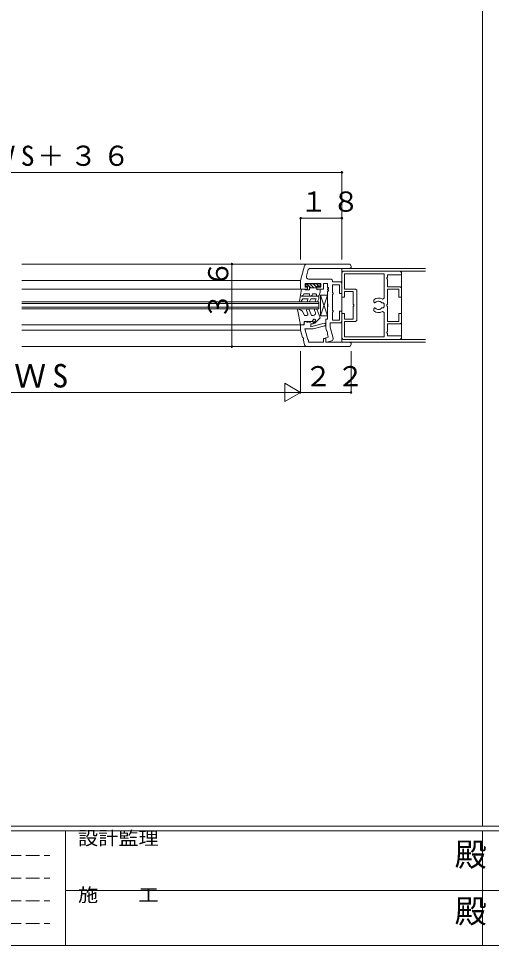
# Model space of a CAD drawing. Units: millimetres, scale not verified. Extents: x -594 to 539, y -420 to 386.
# Drawn here: x -242.6 to -36, y -420 to -15.7 of the extents above; entities that cross this region are included whole.
import ezdxf
from ezdxf.enums import TextEntityAlignment as Align

# ---------------------------------------------------------------- set-up
doc = ezdxf.new("R2010")
doc.units = ezdxf.units.MM
doc.header["$LTSCALE"] = 2
doc.linetypes.add('DASHED3', pattern=[4, 3, -1])
for name, color, linetype, lineweight in [('0-1_YKK_ZWAK', 7, 'Continuous', 9), ('0-4_YKK_11', 7, 'Continuous', 9), ('0-5_YKK_12', 2, 'Continuous', 9), ('0-6_YKK_13', 4, 'Continuous', 9), ('0-7_YKK_D', 6, 'Continuous', 9)]:
    doc.layers.add(name, color=color, linetype=linetype, lineweight=lineweight)
doc.styles.add('ＭＳ ゴシック', font='')
doc.styles.get('ＭＳ ゴシック').set_extended_font_data('MS Gothic')

msp = doc.modelspace()

# ---------------------------------------------------------------- linework, layer by layer
at = {"layer": '0-1_YKK_ZWAK'}
for p, q in [((-40, 382), (-40, -368)), ((510, -368), (-590, -368)), ((456, -370), (-590, -370)), ((-222, -370), (-222, -420)), ((-40, -370), (-40, -420)), ((-222, -395.999), (-38, -395.999)), ((-38, -395.999), (146, -395.999)), ((-590, -420), (456, -420))]:
    msp.add_line(p, q, dxfattribs=at)
at = {"layer": '0-1_YKK_ZWAK', "linetype": 'DASHED3'}
for p, q in [((-583.431, -380.732), (-228.87, -380.732)), ((-583.431, -390.63), (-228.87, -390.63)), ((-583.431, -400.528), (-228.87, -400.528)), ((-583.431, -410.426), (-228.87, -410.426))]:
    msp.add_line(p, q, dxfattribs=at)
at = {"layer": '0-4_YKK_11'}
for p, q in [((-119.375, -130.017), (-117.644, -123.558)), ((-116.049, -125.137), (-116.845, -128.108)), ((-116.678, -122.817), (-98.375, -122.817)), ((-115.566, -124.767), (-116.049, -125.137)), ((-97.875, -124.767), (-115.566, -124.767)), ((-97.375, -124.267), (-97.875, -124.767)), ((-97.375, -123.817), (-97.375, -124.267)), ((-115.879, -129.367), (-106.425, -129.367)), ((-101.375, -126.465), (-100.875, -125.965)), ((-101.375, -137.315), (-101.375, -126.465)), ((-100.875, -125.965), (-75.875, -125.965)), ((-82.875, -127.065), (-100.275, -127.065)), ((-82.875, -137.703), (-82.875, -127.065)), ((-81.375, -128.665), (-81.675, -128.665)), ((-75.375, -127.465), (-81.375, -127.465)), ((-81.375, -127.465), (-81.375, -128.665)), ((-81.375, -129.265), (-81.375, -132.715)), ((-75.875, -125.965), (-75.375, -126.465)), ((-75.375, -126.465), (-75.375, -127.465)), ((-119.375, -133.817), (-119.375, -130.017)), ((-110.575, -131.317), (-117.375, -131.317)), ((-117.375, -131.317), (-117.375, -132.817)), ((-117.375, -132.817), (-116.375, -132.817)), ((-116.375, -132.817), (-116.375, -133.817)), ((-112.375, -132.817), (-110.575, -132.817)), ((-112.375, -133.817), (-112.375, -132.817)), ((-110.575, -132.817), (-110.575, -131.317)), ((-109.375, -131.317), (-109.375, -133.817)), ((-107.575, -131.317), (-109.375, -131.317)), ((-107.575, -133.017), (-107.575, -131.317)), ((-107.275, -133.017), (-107.575, -133.017)), ((-107.275, -133.617), (-107.275, -133.017)), ((-105.457, -130.617), (-101.875, -130.617)), ((-102.375, -131.817), (-105.425, -131.817)), ((-105.425, -131.817), (-105.425, -135.317)), ((-102.375, -135.717), (-102.375, -131.817)), ((-101.875, -130.617), (-101.375, -131.117)), ((-101.375, -131.117), (-101.375, -135.717)), ((-81.375, -132.715), (-75.875, -132.715)), ((-75.875, -132.715), (-75.375, -133.215)), ((-116.375, -133.817), (-119.375, -133.817)), ((-109.375, -133.817), (-112.375, -133.817)), ((-107.575, -133.617), (-107.275, -133.617)), ((-107.575, -134.017), (-107.575, -133.617)), ((-107.275, -134.017), (-107.575, -134.017)), ((-107.575, -140.146), (-107.575, -134.617)), ((-107.575, -134.617), (-107.275, -134.617)), ((-107.275, -134.617), (-107.275, -134.017)), ((-105.425, -135.317), (-105.125, -135.317)), ((-105.125, -135.917), (-105.425, -135.917)), ((-105.425, -135.917), (-105.425, -143.117)), ((-105.125, -135.317), (-105.125, -135.917)), ((-101.375, -135.717), (-102.375, -135.717)), ((-100.275, -137.315), (-101.375, -137.315)), ((-100.275, -134.815), (-100.275, -137.315)), ((-96.375, -134.815), (-100.275, -134.815)), ((-96.375, -140.515), (-96.375, -134.815)), ((-95.375, -133.715), (-94.875, -134.215)), ((-94.875, -134.215), (-94.875, -147.415)), ((-76.475, -133.815), (-81.375, -133.815)), ((-81.375, -133.815), (-81.375, -140.515)), ((-76.475, -137.315), (-76.475, -133.815)), ((-107.432, -140.338), (-107.575, -140.146)), ((-107.575, -141.488), (-107.432, -141.296)), ((-107.575, -146.817), (-107.575, -141.488)), ((-107.432, -141.296), (-107.432, -140.338)), ((-96.075, -140.515), (-96.375, -140.515)), ((-96.375, -141.115), (-96.075, -141.115)), ((-96.375, -146.815), (-96.375, -141.115)), ((-96.075, -141.115), (-96.075, -140.515)), ((-87.475, -139.265), (-87.475, -138.401)), ((-87.075, -139.665), (-87.475, -139.265)), ((-86.936, -139.665), (-87.075, -139.665)), ((-86.652, -139.547), (-86.936, -139.665)), ((-83.375, -139.665), (-83.99, -139.665)), ((-83.645, -138.123), (-82.875, -137.703)), ((-82.875, -140.165), (-83.375, -139.665)), ((-83.375, -141.965), (-82.875, -141.465)), ((-82.875, -141.465), (-82.875, -140.165)), ((-81.375, -140.515), (-81.675, -140.515)), ((-81.375, -141.115), (-81.375, -147.815)), ((-105.425, -143.117), (-105.125, -143.117)), ((-105.425, -143.717), (-105.425, -147.217)), ((-105.125, -143.717), (-105.425, -143.717)), ((-105.125, -143.117), (-105.125, -143.717)), ((-102.375, -143.317), (-101.375, -143.317)), ((-102.375, -147.217), (-102.375, -143.317)), ((-101.375, -143.317), (-101.375, -147.917)), ((-101.375, -155.165), (-101.375, -144.315)), ((-101.375, -144.315), (-100.275, -144.315)), ((-100.275, -144.315), (-100.275, -146.815)), ((-87.475, -142.365), (-87.075, -141.965)), ((-87.475, -143.23), (-87.475, -142.365)), ((-87.075, -141.965), (-86.936, -141.965)), ((-86.936, -141.965), (-86.652, -142.084)), ((-83.99, -141.965), (-83.375, -141.965)), ((-82.875, -143.928), (-83.645, -143.508)), ((-82.875, -154.565), (-82.875, -143.928)), ((-76.475, -144.315), (-75.375, -144.315)), ((-76.475, -147.815), (-76.475, -144.315)), ((-75.375, -144.315), (-75.375, -148.415)), ((-119.375, -149.314), (-119.375, -151.614)), ((-117.875, -149.314), (-119.375, -149.314)), ((-117.375, -147.814), (-117.875, -148.314)), ((-117.875, -148.314), (-117.875, -149.314)), ((-116.675, -147.814), (-117.375, -147.814)), ((-116.675, -148.114), (-116.675, -147.814)), ((-116.075, -148.114), (-116.675, -148.114)), ((-116.075, -147.814), (-116.075, -148.114)), ((-115.675, -147.814), (-116.075, -147.814)), ((-115.675, -148.114), (-115.675, -147.814)), ((-115.075, -148.114), (-115.675, -148.114)), ((-113.875, -147.814), (-115.075, -147.814)), ((-115.075, -147.814), (-115.075, -148.114)), ((-109.13, -148.6), (-114.875, -150.139)), ((-114.875, -150.139), (-114.875, -148.814)), ((-114.875, -148.814), (-113.875, -148.814)), ((-113.875, -148.814), (-113.875, -147.814)), ((-108.375, -146.817), (-107.575, -146.817)), ((-108.375, -150.617), (-108.375, -146.817)), ((-101.875, -148.417), (-106.425, -148.417)), ((-106.425, -148.417), (-106.425, -150.36)), ((-105.425, -147.217), (-102.375, -147.217)), ((-101.375, -147.917), (-101.875, -148.417)), ((-100.275, -146.815), (-96.375, -146.815)), ((-95.375, -147.915), (-100.275, -147.915)), ((-100.275, -147.915), (-100.275, -154.565)), ((-94.875, -147.415), (-95.375, -147.915)), ((-81.375, -147.815), (-76.475, -147.815)), ((-75.875, -148.915), (-81.375, -148.915)), ((-81.375, -148.915), (-81.375, -152.365)), ((-75.375, -148.415), (-75.875, -148.915)), ((-119.375, -151.614), (-118.495, -154.898)), ((-116.231, -155.814), (-117.49, -151.114)), ((-117.49, -151.114), (-113.875, -151.114)), ((-113.875, -151.114), (-108.82, -149.759)), ((-108.031, -151.901), (-108.375, -150.617)), ((-107.843, -152.049), (-108.031, -151.901)), ((-107.595, -152.975), (-107.843, -152.049)), ((-107.684, -153.197), (-107.595, -152.975)), ((-107.288, -154.674), (-107.684, -153.197)), ((-106.425, -150.36), (-105.158, -155.087)), ((-81.375, -152.365), (-81.675, -152.365)), ((-81.375, -152.965), (-81.375, -154.165)), ((-118.495, -154.898), (-118.205, -154.82)), ((-118.205, -154.82), (-118.05, -155.4)), ((-115.975, -155.814), (-116.231, -155.814)), ((-115.975, -156.864), (-115.975, -155.814)), ((-109.375, -156.864), (-115.975, -156.864)), ((-109.375, -155.314), (-109.375, -156.864)), ((-108.375, -155.314), (-109.375, -155.314)), ((-108.375, -154.965), (-107.288, -154.674)), ((-108.375, -156.817), (-108.375, -154.965)), ((-108.375, -156.864), (-108.375, -155.314)), ((-107.752, -156.817), (-108.375, -156.817)), ((-97.875, -156.864), (-108.375, -156.864)), ((-105.865, -156.311), (-107.752, -156.817)), ((-100.875, -155.665), (-101.375, -155.165)), ((-75.875, -155.665), (-100.875, -155.665)), ((-100.275, -154.565), (-82.875, -154.565)), ((-97.375, -157.364), (-97.875, -156.864)), ((-97.375, -157.814), (-97.375, -157.364)), ((-81.375, -154.165), (-75.375, -154.165)), ((-116.678, -158.814), (-98.375, -158.814))]:
    msp.add_line(p, q, dxfattribs=at)
for points in [[(-100.275, -127.065), (-100.275, -133.715), (-95.375, -133.715)], [(-81.675, -128.665), (-81.675, -129.265), (-81.375, -129.265)], [(-75.375, -133.215), (-75.375, -137.315), (-76.475, -137.315)], [(-81.675, -140.515), (-81.675, -141.115), (-81.375, -141.115)], [(-81.675, -152.365), (-81.675, -152.965), (-81.375, -152.965)], [(-118.05, -155.4), (-118.34, -155.477), (-117.644, -158.073)], [(-75.375, -154.165), (-75.375, -155.165), (-75.875, -155.665)]]:
    msp.add_lwpolyline(points, dxfattribs=at)
for centre, radius, start, end in [((-116.678, -123.817), 1, 90, 165), ((-98.375, -123.817), 1, 0, 90), ((-115.879, -128.367), 1, 164.99998, 270), ((-106.425, -130.367), 1, 345.52248, 90), ((-85.375, -140.815), 3.2, 57.27956, 131.0145), ((-85.375, -140.815), 1.8, 39.70901, 135.20715), ((-85.375, -140.815), 3.2, 228.98549, 302.72043), ((-85.375, -140.815), 1.8, 224.79283, 320.29097), ((-108.975, -149.18), 0.6, 284.99965, 104.99965), ((-106.124, -155.345), 1, 285, 14.99998), ((-116.678, -157.814), 1, 194.99998, 270), ((-98.375, -157.814), 1, 270, 0)]:
    msp.add_arc(centre, radius, start, end, dxfattribs=at)
at = {"layer": '0-5_YKK_12'}
for p, q in [((-241.093, -122.817), (-116.696, -122.817)), ((-101.375, -124.812), (-101.375, -156.812)), ((-64.859, -124.812), (-101.375, -124.812)), ((-64.859, -125.965), (-100.335, -125.965)), ((-75.375, -125.812), (-75.375, -155.812)), ((-119.375, -130.017), (-241.093, -130.017)), ((-241.093, -133.817), (-119.375, -133.817)), ((-241.093, -139.317), (-111.375, -139.317)), ((-241.093, -140.017), (-111.375, -140.017)), ((-111.375, -139.317), (-111.375, -142.317)), ((-241.093, -141.617), (-111.375, -141.617)), ((-241.093, -142.317), (-111.375, -142.317)), ((-241.093, -149.314), (-119.375, -149.314)), ((-119.375, -151.614), (-241.093, -151.613)), ((-64.859, -156.812), (-101.375, -156.812)), ((-64.859, -155.665), (-100.335, -155.665)), ((-241.093, -158.814), (-114.178, -158.814))]:
    msp.add_line(p, q, dxfattribs=at)
at = {"layer": '0-6_YKK_13'}
for p, q in [((-117.075, -131.417), (-110.875, -131.417)), ((-117.075, -132.517), (-117.075, -131.417)), ((-117.075, -132.517), (-115.575, -132.517)), ((-116.761, -131.417), (-115.661, -132.517)), ((-115.575, -132.517), (-115.575, -134.117)), ((-115.575, -132.603), (-114.961, -133.217)), ((-115.575, -133.217), (-112.375, -133.217)), ((-115.347, -131.417), (-113.547, -133.217)), ((-113.932, -131.417), (-112.375, -132.974)), ((-112.518, -131.417), (-111.418, -132.517)), ((-112.375, -132.517), (-110.875, -132.517)), ((-112.375, -132.517), (-112.375, -134.117)), ((-111.104, -131.417), (-110.875, -131.646)), ((-110.875, -131.417), (-110.875, -132.517)), ((-118.975, -133.817), (-119.882, -138.965)), ((-119.084, -136.817), (-118.286, -136.356)), ((-119.084, -136.817), (-111.475, -136.817)), ((-118.975, -133.817), (-117.975, -133.817)), ((-118.286, -136.356), (-117.975, -135.817)), ((-117.975, -133.817), (-117.455, -134.117)), ((-117.975, -135.817), (-115.468, -135.817)), ((-117.455, -134.117), (-115.575, -134.117)), ((-115.539, -136.012), (-115.468, -135.817)), ((-114.411, -136.422), (-114.191, -135.817)), ((-114.191, -135.817), (-112.79, -135.817)), ((-111.855, -133.817), (-112.375, -134.117)), ((-111.855, -133.817), (-110.875, -133.817)), ((-111.475, -136.817), (-111.475, -138.017)), ((-111.332, -136.422), (-110.875, -135.117)), ((-110.875, -133.817), (-110.875, -135.117)), ((-110.775, -136.317), (-107.575, -136.317)), ((-110.775, -136.317), (-107.575, -145.317)), ((-110.775, -145.317), (-110.775, -136.317)), ((-119.363, -139.216), (-118.675, -138.441)), ((-118.43, -138.017), (-118.675, -138.441)), ((-118.43, -138.017), (-116.03, -138.017)), ((-116.03, -138.017), (-116.347, -138.567)), ((-115.481, -139.067), (-114.875, -138.017)), ((-114.875, -138.017), (-112.63, -138.017)), ((-112.947, -138.567), (-112.63, -138.017)), ((-112.081, -139.067), (-111.475, -138.017)), ((-119.375, -149.314), (-120.708, -142.676)), ((-118.598, -143.319), (-120.264, -142.357)), ((-118.598, -143.319), (-117.681, -145.214)), ((-116.666, -145.214), (-117.675, -145.214)), ((-116.76, -143.119), (-116.196, -144.543)), ((-115.632, -142.708), (-114.675, -145.214)), ((-113.895, -145.214), (-114.675, -145.214)), ((-113.274, -143.119), (-112.955, -143.872)), ((-112.147, -142.708), (-110.875, -146.227)), ((-107.575, -145.317), (-110.775, -145.317)), ((-118.575, -149.314), (-119.375, -149.314)), ((-117.875, -148.613), (-117.875, -147.813)), ((-114.375, -147.814), (-117.875, -147.814)), ((-114.375, -147.814), (-113.775, -147.013)), ((-113.021, -147.667), (-113.541, -148.186)), ((-113.187, -148.54), (-110.875, -146.227))]:
    msp.add_line(p, q, dxfattribs=at)
msp.add_lwpolyline([(-110.775, -145.317), (-107.575, -136.317), (-107.575, -145.317)], dxfattribs=at)
for centre, radius, start, end in [((-114.975, -136.217), 0.6, 159.9966, 340.00319), ((-112.79, -136.117), 0.3, 353.62636, 90), ((-111.896, -136.217), 0.6, 173.61829, 339.99796), ((-119.587, -139.017), 0.3, 170.0027, 318.40822), ((-115.914, -138.817), 0.5, 150.0038, 330.00682), ((-112.514, -138.817), 0.5, 149.98981, 330.00682), ((-120.414, -142.617), 0.3, 60, 191.3542), ((-116.196, -142.914), 0.6, 20.00066, 200.00015), ((-116.666, -144.714), 0.5, 270, 20.00117), ((-113.895, -144.214), 1, 270, 20.00133), ((-112.711, -142.914), 0.6, 20.00153, 200.00114), ((-118.575, -148.613), 0.7, 270, 0), ((-113.375, -147.314), 0.5, 315.00247, 143.11751), ((-113.364, -148.363), 0.25, 134.97528, 315.00247)]:
    msp.add_arc(centre, radius, start, end, dxfattribs=at)
at = {"layer": '0-7_YKK_D'}
for p, q in [((-101.375, -82.817), (-383.811, -82.817)), ((-101.375, -117.167), (-101.375, -82.317)), ((-119.375, -120.817), (-119.375, -102.317)), ((-101.375, -102.817), (-119.375, -102.817)), ((-101.375, -120.817), (-101.375, -102.317)), ((-149.375, -122.817), (-149.375, -158.814)), ((-119.375, -160.814), (-119.375, -179.314)), ((-119.375, -160.814), (-119.375, -179.314)), ((-97.375, -160.814), (-97.375, -179.314)), ((-126.303, -174.814), (-126.303, -182.814)), ((-119.375, -178.814), (-126.303, -174.814)), ((-365.811, -178.814), (-119.375, -178.814)), ((-119.375, -178.814), (-126.303, -182.814)), ((-97.375, -178.814), (-119.375, -178.814))]:
    msp.add_line(p, q, dxfattribs=at)
for centre, start, end in [((-101.375, -82.817), 0, 180), ((-101.375, -82.817), 180, 0), ((-119.375, -102.817), 0, 180), ((-119.375, -102.817), 180, 0), ((-101.375, -102.817), 0, 180), ((-101.375, -102.817), 180, 0), ((-149.375, -122.817), 0, 180), ((-149.375, -122.817), 180, 0), ((-149.375, -158.814), 0, 180), ((-149.375, -158.814), 180, 0), ((-97.375, -178.814), 0, 180), ((-97.375, -178.814), 180, 0)]:
    msp.add_arc(centre, 0.375, start, end, dxfattribs=at)

# ---------------------------------------------------------------- texts
at = {"layer": '0-1_YKK_ZWAK', "style": 'ＭＳ ゴシック', "width": 1.1}
for s, p in [('設計監理', (-216.615, -377.904)), ('施\u3000\u3000工', (-216.615, -402.649))]:
    msp.add_text(s, height=5.865, dxfattribs=at).set_placement(p, align=Align.BOTTOM_LEFT)
at = {"layer": '0-1_YKK_ZWAK', "color": 2, "style": 'ＭＳ ゴシック'}
for p in [(-52.117, -388.509), (-52.117, -413.254)]:
    msp.add_text('殿', height=10.26, dxfattribs=at).set_placement(p, align=Align.BOTTOM_LEFT)
at = {"layer": '0-7_YKK_D', "color": 3, "char_height": 8.798, "attachment_point": 7, "style": 'ＭＳ ゴシック'}
for s, insert in [('\\T1.19;ＷS＋３６', (-255.872, -80.117)), ('\\T1.17;１８', (-119.676, -100.117)), ('\\T1.17;２２', (-117.676, -176.114))]:
    msp.add_mtext(s, dxfattribs=dict(at, insert=insert))
at = {"layer": '0-7_YKK_D', "color": 3, "insert": (-150.841, -147.133), "char_height": 8.798, "attachment_point": 7, "rotation": 90, "style": 'ＭＳ ゴシック'}
msp.add_mtext('\\T1.17;３６', dxfattribs=at)
at = {"layer": '0-7_YKK_D', "color": 2, "insert": (-244.515, -176.814), "char_height": 10.26, "attachment_point": 7, "style": 'ＭＳ ゴシック'}
msp.add_mtext('\\T1.19;ＷS', dxfattribs=at)

doc.saveas('drawing.dxf')
